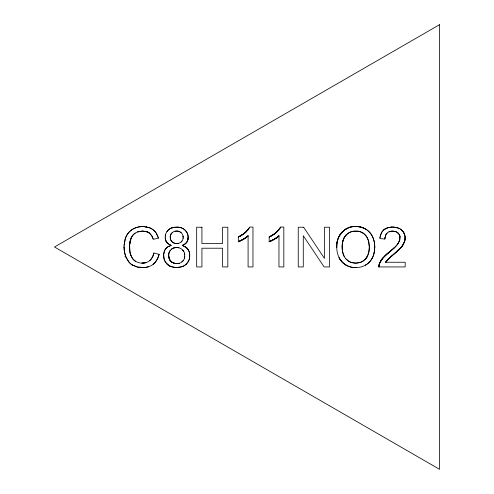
<?xml version="1.0" encoding="UTF-8"?>
<svg xmlns="http://www.w3.org/2000/svg" width="494" height="494" viewBox="0 0 494 494"><rect width="100%" height="100%" fill="white"/><g stroke="black" fill="none" stroke-linecap="round" stroke-linejoin="round"><path stroke-width="0.74" d="M346.288 265.235A18.611 18.611 0 0 1 345.189 264.562A17.556 17.556 0 0 1 339.329 258.096L339.038 257.51A22.638 22.638 0 0 1 336.76 247.599L336.772 246.951A33.172 33.172 0 0 1 336.859 245.08A29.35 29.35 0 0 1 336.97 243.875A27.102 27.102 0 0 1 337.223 242.14L337.612 240.374A21.761 21.761 0 0 1 337.945 239.213A20.421 20.421 0 0 1 338.347 238.083M366.301 236.231L367.69 238.639A17.037 17.037 0 0 1 368.685 241.529L369.333 247.111L368.771 252.453M372.315 257.948A21.773 21.773 0 0 0 374.273 252.175L374.742 247.883L374.421 242.844A22.249 22.249 0 0 0 372.445 236.465L371.821 235.329A17.259 17.259 0 0 0 365.708 229.136A18.63 18.63 0 0 0 358.465 226.684C346.603 224.381 335.809 235.249 336.772 246.981M369.333 247.111C369.438 252.187 367.814 257.763 363.448 260.776A12.146 12.146 0 0 1 359.885 262.536L356.699 263.092A16.172 16.172 0 0 1 354.828 263.098L352.457 262.759A12.288 12.288 0 0 1 348.159 260.844L345.88 258.807M336.766 247.599C335.648 236.237 345.368 225.11 357.069 226.555A18.939 18.939 0 0 1 365.646 229.08A17.494 17.494 0 0 1 372.217 236.027A22.113 22.113 0 0 1 374.316 242.27M171.609 233.316L171.412 233.551A5.78 5.78 0 0 0 170.652 234.823L170.455 235.366A5.761 5.761 0 0 0 170.226 236.527L170.368 238.763A6.008 6.008 0 0 0 174.709 243.27L176.185 243.517M379.923 237.842L379.843 238.546L384.857 239.059L385.938 234.582A6.694 6.694 0 0 1 387.049 233.156A6.737 6.737 0 0 0 385.703 235.021L384.894 238.151L384.937 237.719M384.857 239.059L384.869 238.602M175.271 227.11L178.495 227.166L181.829 228.018A10.368 10.368 0 0 1 184.991 230.081L186.658 232.1A9.472 9.472 0 0 1 187.961 235.348L188.109 236.373A11.171 11.171 0 0 1 188.152 237.781L188.134 238.114A8.003 8.003 0 0 1 186.732 242.258M124.093 245.296L125.241 238.812A19.575 19.575 0 0 1 126.878 235.125L127.995 233.434A16.036 16.036 0 0 1 132.923 229.08A19.711 19.711 0 0 1 141.84 226.579M168.633 255.077L168.948 253.07A7.447 7.447 0 0 1 170.202 250.575L170.461 250.254M182.971 260.881A7.379 7.379 0 0 0 184.484 258.059L184.719 254.373M184.478 258.072L184.793 256.071M183.138 237.725L183.083 238.349A5.811 5.811 0 0 1 181.773 241.307M170.202 236.824L170.226 236.503A5.656 5.656 0 0 1 171.227 233.792L171.412 233.551M184.719 256.899L184.762 256.491M174.431 267.476L171.424 266.76A11.856 11.856 0 0 1 167.435 264.346L165.984 262.765A11.232 11.232 0 0 1 163.971 258.572L163.644 254.503L164.496 250.829A9.077 9.077 0 0 1 167.781 246.877L171.171 245.401L168.818 244.246L166.879 242.505A7.571 7.571 0 0 1 165.657 240.22L165.218 237.657A11.455 11.455 0 0 1 165.262 236.237L165.379 235.379A9.417 9.417 0 0 1 167.046 231.458L168.324 230.013A10.102 10.102 0 0 1 170.955 228.216L174.833 227.154M165.262 236.237L165.515 234.724M183.07 238.448L183.138 237.818A7.367 7.367 0 0 0 183.12 236.75L183.033 236.12M379.917 237.855L380.627 234.718L381.893 232.1A10.207 10.207 0 0 1 383.715 230A10.72 10.72 0 0 1 385.542 228.716L388.222 227.623L391.359 227.104A20.439 20.439 0 0 1 393.446 227.073L396.688 227.506L399.473 228.555A10.596 10.596 0 0 1 401.789 230.229L403.246 231.908A10.041 10.041 0 0 1 404.481 234.273C407.031 241.097 401.9 247.457 396.941 251.52M380.016 237.188L381.485 232.773A10.473 10.473 0 0 1 385.66 228.642L388.185 227.635L391.464 227.098M366.307 236.231A12.27 12.27 0 0 0 363.362 233.341A12.764 12.764 0 0 0 358.416 231.272L352.969 231.309A13.14 13.14 0 0 0 348.097 233.341C342.719 236.712 341.897 243.783 342.256 249.55M363.3 233.261A13.085 13.085 0 0 0 356.298 231.056A15.58 15.58 0 0 0 354.439 231.099L352.475 231.414A13.079 13.079 0 0 0 348.313 233.199C341.082 238.127 340.829 249.044 344.145 256.367A12.968 12.968 0 0 0 346.041 258.992L348.097 260.795A12.22 12.22 0 0 0 351.635 262.542L355.729 263.123L359.694 262.592A12.202 12.202 0 0 0 363.843 260.48L365.597 258.837A12.609 12.609 0 0 0 366.993 256.954L368.598 253.15M153.517 263.981A14.919 14.919 0 0 0 155.4 262.092L157.549 258.788L159.167 254.342L153.912 253.014L152.813 256.448L150.868 259.511A10.183 10.183 0 0 1 149.787 260.554A10.738 10.738 0 0 1 145.415 262.765L143.371 263.08A14.517 14.517 0 0 1 142.291 263.123A13.066 13.066 0 0 1 135.3 261.116A10.325 10.325 0 0 1 132.707 258.739L130.929 255.546A19.155 19.155 0 0 1 130.299 253.595A20.933 20.933 0 0 1 130.052 252.595L129.552 244.808L131.256 237.793M153.912 253.014L152.825 256.429M174.962 267.538L176.049 267.606A19.285 19.285 0 0 0 177.673 267.594L181.835 266.816A11.899 11.899 0 0 0 186.232 264.111A12.924 12.924 0 0 0 186.954 263.339L187.615 262.518A11.103 11.103 0 0 0 189.505 258.313L189.776 255.132L189.251 251.977A9.794 9.794 0 0 0 187.844 249.204A9.398 9.398 0 0 0 186.429 247.661L182.305 245.401L185.151 243.857A7.657 7.657 0 0 0 187.893 239.72L188.035 235.786A9.596 9.596 0 0 0 186.226 231.464L185.658 230.772A11.516 11.516 0 0 0 184.7 229.815A10.522 10.522 0 0 0 180.928 227.685L178.414 227.154M187.881 239.72L188.016 239.096A9.232 9.232 0 0 0 188.152 237.781M342.75 241.671L344.083 237.775L346.208 234.878M159.167 254.342L157.561 258.763L155.647 261.795A14.974 14.974 0 0 1 153.22 264.216M130.644 239.355L131.423 237.441A11.479 11.479 0 0 1 134.664 233.514L135.084 233.205A11.646 11.646 0 0 0 131.058 238.225M386.666 254.311L393.699 248.26A53.42 53.42 0 0 0 395.638 246.376L397.534 244.24A16.53 16.53 0 0 0 398.368 243.073L399.887 239.738L399.979 236.583M399.387 241.196L399.541 240.825M125.593 255.719L125.143 256.763M280.685 227.061L278.746 229.938L276.35 232.371A26.707 26.707 0 0 1 274.75 233.687L269.193 237.027L269.193 241.745L274.331 239.226A25.954 25.954 0 0 0 278.98 235.897L278.949 266.939L283.828 266.939L283.828 227.061L280.685 227.061L276.72 232.026M152.59 256.917L151.176 259.146A10.269 10.269 0 0 1 149.768 260.573M372.309 257.948L370.963 260.184A16.45 16.45 0 0 1 365.406 265.173M372.167 258.22L371.216 259.819A16.506 16.506 0 0 1 365.56 265.093M249.655 227.382L245.864 232.026M403.042 244.833L404.574 241.615L405.123 238.089A12.455 12.455 0 0 0 405.068 236.935L404.987 236.268A10.547 10.547 0 0 0 401.758 230.204A10.652 10.652 0 0 0 398.72 228.191L393.539 227.073A20.445 20.445 0 0 0 391.359 227.104M366.801 257.263A12.529 12.529 0 0 1 365.498 258.949L367.172 256.645M127.384 234.304L126.73 235.391A19.704 19.704 0 0 0 125.18 239.003L124.093 245.259A31.134 31.134 0 0 0 124.068 247.494M390.538 257.041L385.697 262.252L405.173 262.252L405.173 266.939L378.923 266.939C379.67 253.126 400.554 250.205 399.887 236.181A6.274 6.274 0 0 0 399.189 234.52L397.689 232.779A6.768 6.768 0 0 0 396.151 231.803L393.045 231.106A11.035 11.035 0 0 0 391.773 231.13L390.186 231.396M279.931 228.358L280.141 228.03M402.196 246.055L403.234 244.536M392.854 255.065L388.117 259.245L385.697 262.252A16.172 16.172 0 0 1 387.765 259.622M402.826 245.172L404.765 240.93A11.628 11.628 0 0 0 405.117 238.287L405.068 236.935M385.907 261.919L388.679 258.708L400.331 248.247A27.127 27.127 0 0 0 401.634 246.772L402.443 245.722M171.152 233.915L171.529 233.403A6.935 6.935 0 0 1 172.27 232.643M166.966 231.575L167.596 230.772A11.115 11.115 0 0 1 168.201 230.13A10.325 10.325 0 0 1 172.258 227.697L177.976 227.117M402.425 245.746L397.417 251.088M182.008 240.998L181.811 241.245A6.62 6.62 0 0 1 181.119 241.974M248.105 229.673L245.487 232.371A26.719 26.719 0 0 1 243.894 233.687L238.336 237.027L238.336 241.745L241.739 240.195M278.962 229.673L276.35 232.371M183.058 260.776L182.799 261.073A8.114 8.114 0 0 1 181.934 261.888M400.906 247.624L401.184 247.309M387.296 253.755L382.418 258.615L379.46 263.629A8.676 8.676 0 0 0 378.923 266.939C378.904 261.9 382.764 257.905 386.228 254.7M276.621 237.756L278.949 235.866L277.196 237.336M394.508 247.5L390.637 250.964M278.949 235.866L274.683 239.016L269.193 241.745A33.691 33.691 0 0 0 274.312 239.195L276.751 237.663M245.487 232.371L247.883 229.938L249.822 227.061L252.965 227.061L252.965 266.939L248.087 266.939L248.087 235.866L243.82 239.016L238.336 241.745A33.691 33.691 0 0 0 243.449 239.195L245.889 237.663M396.91 251.545L394.033 254.064M396.379 252.02L392.742 255.157M171.177 249.513L171.474 249.26A7.41 7.41 0 0 1 174.172 247.834L176.117 247.525A10.275 10.275 0 0 1 177.451 247.55L178.674 247.741A7.768 7.768 0 0 1 181.854 249.272A8.46 8.46 0 0 1 182.737 250.112L183.484 251.045L182.737 250.112M390.964 256.676L392.125 255.682M387.876 253.261L389.081 252.255A68.388 68.388 0 0 0 384.999 255.83M171.64 249.118L171.325 249.377A8.287 8.287 0 0 0 170.356 250.378A7.509 7.509 0 0 0 168.843 253.459L168.72 256.769L169.874 259.992A6.972 6.972 0 0 0 172.079 262.258L175.376 263.506L179.205 263.29A7.546 7.546 0 0 0 182.237 261.635M246.339 237.336L248.087 235.866L244.166 238.806L238.336 241.745M243.894 233.687L238.336 237.027A29.739 29.739 0 0 0 245.407 232.476M274.75 233.687L269.193 237.027M184.645 244.221L186.01 243.085A7.287 7.287 0 0 0 186.818 242.091M276.319 237.966L272.935 240.01M184.311 244.437L182.305 245.401L185.528 246.957A9.855 9.855 0 0 1 189.591 253.385L189.43 258.615A11.047 11.047 0 0 1 187.757 262.314L187.028 263.259A12.844 12.844 0 0 1 185.719 264.568M242.079 240.01L242.764 239.633M168.312 246.549L171.171 245.401L167.744 243.425A7.848 7.848 0 0 1 165.286 238.349L165.237 238.003M272.441 240.275L269.193 241.745M388.926 231.847L392.032 231.112L395.286 231.47A6.891 6.891 0 0 1 398.041 233.082L398.738 233.866A6.379 6.379 0 0 1 400.035 236.922M386.561 228.209L387.098 227.987M137.326 231.989L142.334 231.044L147.144 231.816A9.182 9.182 0 0 1 148.972 232.779A8.546 8.546 0 0 1 149.948 233.551L151.88 236.015L153.319 239.331L158.494 238.114L156.277 233.224A14.635 14.635 0 0 0 152.831 229.574A14.419 14.419 0 0 0 149.515 227.734L143.544 226.555M389.815 231.501L389.463 231.624A6.897 6.897 0 0 0 386.74 233.477M171.955 227.796L172.486 227.623M148.453 266.766L145.02 267.495M174.092 247.858L176.167 247.525M179.334 263.253L177.735 263.561A10.121 10.121 0 0 1 176.463 263.605A8.701 8.701 0 0 1 172.548 262.542A7.107 7.107 0 0 1 169.603 259.523L168.627 255.478A8.787 8.787 0 0 0 169.38 259.017L169.948 260.11A6.885 6.885 0 0 0 171.566 261.894L172.585 262.555M145.415 262.765L145.897 262.635M145.792 262.666L142.142 263.117M178.698 243.283L177.074 243.523M175.018 231.241L175.988 231.099A8.275 8.275 0 0 1 177.013 231.075L178.309 231.248M145.674 267.408L148.305 266.816A15.197 15.197 0 0 0 153.751 263.784M143.896 263.03L144.415 262.962M144.983 267.501L137.653 267.137L132.281 265.006A15.197 15.197 0 0 1 128.73 261.789L126.155 257.43A27.256 27.256 0 0 1 124.08 246.784M144.353 267.557L137.567 267.118L132.139 264.914M355.785 226.518L352.741 226.715A18.235 18.235 0 0 0 346.479 228.685A17.086 17.086 0 0 0 344.176 230.21M141.932 267.606L142.723 267.618M176.753 263.611L174.061 263.191L172.079 262.258M177.371 247.543L178.964 247.809M146.348 226.839L147.008 226.974M174.635 243.264L176.018 243.505A8.873 8.873 0 0 0 177.185 243.517L178.445 243.344A6.014 6.014 0 0 0 181.347 241.757M174.703 243.283L174.394 243.19A6.07 6.07 0 0 1 171.788 241.517A5.891 5.891 0 0 1 170.449 239.108L170.226 237.824M149.731 227.814L143.915 226.573A22.625 22.625 0 0 0 141.506 226.579M168.3 246.531A9.225 9.225 0 0 0 164.101 251.891L163.613 255.454L164.119 259.115A11.14 11.14 0 0 0 165.638 262.289L166.373 263.24A12.727 12.727 0 0 0 167.676 264.556A11.757 11.757 0 0 0 170.807 266.519L176.698 267.618L182.595 266.519A11.8 11.8 0 0 0 186.182 264.148M128.73 261.789L126.303 257.763M151.615 235.576L149.207 232.946A9.133 9.133 0 0 0 147.471 231.952L142.698 231.044L137.56 231.902A10.998 10.998 0 0 0 135.041 233.236M156.623 233.773L158.494 238.114M151.868 235.99L153.146 238.818M344.355 256.732L343.151 254.095L342.317 250.26M169.615 259.517L169.874 259.992M129.508 246.444A27.541 27.541 0 0 0 130.033 252.595L130.453 254.138A18.753 18.753 0 0 0 130.953 255.602L132.287 258.171A10.436 10.436 0 0 0 135.541 261.258M183.008 250.415A7.521 7.521 0 0 1 184.478 253.194L184.719 254.367M184.472 253.181L184.571 253.57M189.517 252.971L189.597 253.385M183.046 236.206L183.126 236.842M165.262 238.349L165.305 238.688A7.96 7.96 0 0 0 166.484 241.98A7.41 7.41 0 0 0 167.991 243.641M369.321 246.45L368.74 241.72L367.264 237.775A12.566 12.566 0 0 0 362.911 233.014M383.715 230A10.652 10.652 0 0 1 385.542 228.716M398.368 243.073A16.524 16.524 0 0 1 397.534 244.24M397.769 232.847A7.453 7.453 0 0 1 398.522 233.6M357.81 226.616A19.241 19.241 0 0 1 362.238 227.536L363.423 227.993A18.414 18.414 0 0 1 366.245 229.482M374.711 245.666A29.689 29.689 0 0 1 374.742 247.883M374.514 250.785A24.021 24.021 0 0 1 374.137 252.86M365.566 265.099A20.007 20.007 0 0 1 355.754 267.625M356.402 267.606A22.316 22.316 0 0 1 354.371 267.575L352.37 267.353A18.204 18.204 0 0 1 345.726 264.92A17.698 17.698 0 0 1 339.31 258.103M185.528 246.963A9.596 9.596 0 0 1 187.881 249.248M166.373 263.24A12.721 12.721 0 0 0 167.676 264.556A11.794 11.794 0 0 0 170.807 266.519M130.953 255.602A19.439 19.439 0 0 1 130.175 253.113M127.384 234.304A16.185 16.185 0 0 1 133.17 228.932A19.803 19.803 0 0 1 142.155 226.567M378.923 266.939A8.694 8.694 0 0 1 379.485 263.555A18.556 18.556 0 0 1 383.023 257.979M338.958 257.553A18.037 18.037 0 0 0 353.216 267.464A20.662 20.662 0 0 0 354.445 267.581M374.68 247.136A23.743 23.743 0 0 1 372.254 258.263M374.335 242.27A27.176 27.176 0 0 1 374.742 247.136M346.492 228.697A17.5 17.5 0 0 0 342.626 231.563A18.797 18.797 0 0 0 341.768 232.446A18.012 18.012 0 0 0 338.353 238.089M276.263 232.476A29.733 29.733 0 0 1 269.187 237.009A29.652 29.652 0 0 0 275.973 232.73A28.893 28.893 0 0 0 277.085 231.686M248.118 235.897A25.954 25.954 0 0 1 243.449 239.182M245.117 232.73A29.652 29.652 0 0 1 238.324 237.009M169.621 259.517A8.923 8.923 0 0 1 168.608 255.478M182.971 260.875A8.12 8.12 0 0 1 182.101 261.746M171.467 249.254A7.453 7.453 0 0 1 174.555 247.735M172.036 232.853A6.206 6.206 0 0 1 175.222 231.198L176.167 231.087A8.268 8.268 0 0 1 177.148 231.081L178.081 231.198A6.169 6.169 0 0 1 181.07 232.68A6.206 6.206 0 0 0 177.994 231.18M180.878 232.52A6.86 6.86 0 0 1 181.724 233.366A5.977 5.977 0 0 1 183.052 236.206M129.477 246.444A23.903 23.903 0 0 1 130.638 239.355M149.515 227.722A14.554 14.554 0 0 1 156.277 233.23M126.26 257.782A27.213 27.213 0 0 1 124.08 247.383M387.753 259.609A14.592 14.592 0 0 1 388.117 259.245M403.246 231.908A10.071 10.071 0 0 1 404.796 235.305M339.755 235.181A17.407 17.407 0 0 1 342.076 232.112M246.228 231.686A28.893 28.893 0 0 1 245.104 232.711M186.713 242.245A7.638 7.638 0 0 1 185.151 243.851M177.605 263.574A10.152 10.152 0 0 1 176.475 263.605M143.371 263.08A14.511 14.511 0 0 1 141.84 263.111M146.749 231.674A9.275 9.275 0 0 1 149.312 233.02M132.275 265.006A15.295 15.295 0 0 1 128.366 261.32M125.667 255.441A22.65 22.65 0 0 1 125.062 256.849M129.496 245.777L129.477 246.759A23.848 23.848 0 0 1 130.719 239.127L129.496 245.777M439.518 24.7L54.482 247L439.518 469.3L439.518 24.7M201.923 227.221L196.668 227.221L196.668 266.939L201.923 266.939L201.923 248.216L222.566 248.216L222.566 266.939L227.82 266.939L227.82 227.221L222.566 227.221L222.566 243.53L201.923 243.53L201.923 227.221M303.631 227.221L298.24 227.221L298.24 266.939L303.279 266.939L303.279 235.731L324.138 266.939L329.529 266.939L329.529 227.221L324.49 227.221L324.49 258.405L303.631 227.221"/></g></svg>
